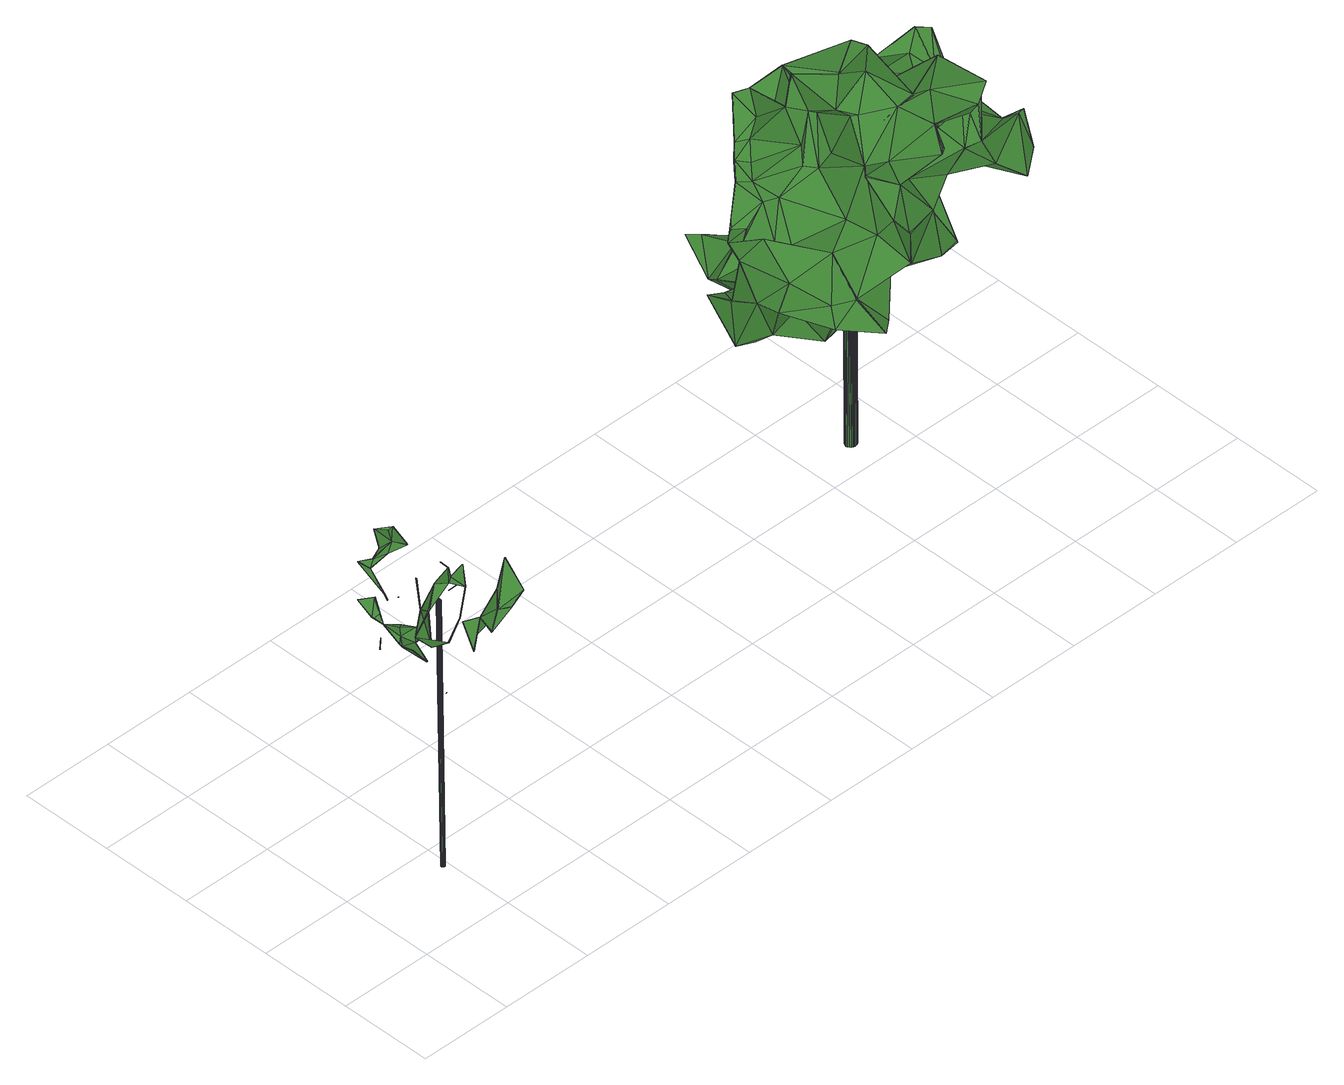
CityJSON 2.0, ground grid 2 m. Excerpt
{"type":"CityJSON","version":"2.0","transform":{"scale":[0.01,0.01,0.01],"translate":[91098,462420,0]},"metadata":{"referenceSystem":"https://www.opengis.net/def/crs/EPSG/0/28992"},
"CityObjects":{
"tree1":{"type":"SolitaryVegetationObject","attributes":{"gtid":90,"crown_width_m":2.27,"crown_median_z":6.13,"trunk_H_m":5.94,"trunk_DBH_m":0.0858,"trunk_radius_m":0.0429,"trunk_base_height_m":0.19,"original_gtid":"91"},"geometry":[{"type":"MultiSurface","lod":"3","boundaries":[[[0,1,2]],[[3,4,5]],[[6,7,8]],[[9,10,11]],[[12,13,14]],[[15,9,13]],[[16,17,18]],[[19,20,21]],[[21,22,19]],[[23,24,25]],[[26,19,27]],[[20,26,27]],[[28,29,30]],[[31,29,28]],[[32,33,34]],[[30,35,28]],[[36,37,38]],[[37,39,40]],[[41,38,42]],[[43,44,45]],[[37,36,46]],[[47,26,20]],[[33,48,49]],[[50,51,52]],[[53,54,55]],[[56,3,57]],[[58,59,60]],[[53,61,62]],[[13,63,5]],[[39,64,65]],[[66,67,68]],[[68,67,69]],[[60,70,58]],[[13,71,14]],[[54,72,73]],[[41,64,39]],[[27,19,74]],[[41,42,64]],[[75,76,32]],[[77,75,32]],[[56,63,3]],[[33,78,28]],[[35,33,28]],[[49,48,79]],[[80,55,73]],[[81,82,83]],[[84,66,20]],[[18,85,86]],[[8,54,53]],[[3,63,87]],[[11,3,87]],[[88,2,89]],[[11,10,83]],[[90,91,34]],[[75,77,92]],[[77,93,92]],[[77,94,93]],[[57,3,5]],[[42,65,64]],[[95,45,96]],[[31,78,76]],[[67,44,43]],[[79,97,98]],[[62,99,53]],[[8,53,99]],[[100,32,101]],[[102,86,18]],[[55,54,73]],[[8,7,54]],[[13,103,14]],[[20,27,104]],[[11,51,50]],[[58,70,105]],[[106,107,14]],[[50,70,73]],[[108,88,109]],[[49,79,98]],[[110,66,111]],[[60,52,82]],[[112,63,56]],[[34,101,32]],[[113,114,115]],[[58,105,59]],[[47,116,26]],[[117,116,47]],[[53,6,8]],[[98,97,90]],[[97,91,90]],[[118,21,119]],[[37,40,120]],[[37,121,39]],[[74,19,22]],[[33,76,78]],[[70,60,82]],[[32,76,33]],[[52,51,83]],[[119,21,68]],[[33,90,34]],[[42,38,120]],[[34,33,35]],[[19,122,20]],[[22,84,74]],[[11,50,72]],[[39,121,123]],[[124,125,54]],[[17,16,102]],[[117,122,126]],[[69,119,68]],[[21,118,22]],[[127,121,37]],[[66,68,20]],[[83,10,72]],[[16,18,86]],[[55,6,53]],[[20,122,47]],[[26,126,122]],[[9,15,10]],[[74,104,27]],[[84,20,104]],[[20,68,21]],[[67,66,110]],[[100,29,128]],[[123,113,129]],[[36,109,46]],[[109,88,46]],[[83,82,52]],[[73,70,82]],[[73,82,80]],[[130,1,0]],[[81,80,82]],[[124,131,107]],[[114,113,132]],[[80,7,55]],[[6,55,7]],[[99,61,8]],[[52,105,70]],[[52,70,50]],[[53,8,61]],[[31,28,78]],[[84,118,111]],[[22,118,84]],[[42,120,65]],[[117,126,116]],[[116,126,26]],[[113,127,89]],[[113,89,132]],[[106,14,103]],[[5,112,57]],[[38,109,36]],[[100,128,133]],[[72,10,3]],[[15,3,10]],[[93,94,133]],[[133,94,134]],[[133,75,92]],[[93,133,92]],[[127,113,121]],[[3,11,72]],[[73,72,50]],[[60,59,52]],[[94,100,134]],[[0,88,130]],[[39,123,41]],[[5,63,112]],[[130,88,123]],[[76,75,128]],[[76,128,31]],[[77,100,94]],[[32,100,77]],[[12,14,107]],[[105,52,59]],[[16,86,102]],[[61,99,62]],[[123,129,130]],[[54,81,83]],[[26,122,19]],[[90,33,98]],[[98,33,49]],[[133,128,75]],[[109,38,108]],[[123,108,41]],[[80,81,7]],[[13,4,103]],[[23,135,24]],[[13,5,4]],[[47,122,117]],[[43,45,69]],[[102,18,17]],[[106,4,12]],[[106,103,4]],[[57,112,56]],[[130,129,113]],[[123,121,113]],[[136,137,138]],[[138,137,139]],[[108,123,88]],[[120,38,140]],[[131,12,107]],[[136,138,139]],[[12,124,106]],[[107,106,124]],[[131,124,54]],[[0,2,88]],[[41,108,38]],[[37,46,127]],[[84,111,66]],[[74,84,104]],[[34,35,101]],[[111,95,141]],[[95,96,141]],[[37,140,38]],[[54,83,72]],[[23,25,135]],[[134,100,133]],[[29,100,30]],[[31,128,29]],[[127,88,89]],[[139,137,136]],[[87,9,11]],[[24,135,25]],[[67,43,69]],[[111,141,110]],[[120,140,37]],[[96,45,141]],[[69,45,95]],[[124,12,125]],[[12,131,125]],[[88,127,46]],[[81,125,131]],[[54,125,81]],[[4,3,15]],[[87,63,15]],[[15,63,4]],[[71,142,13]],[[40,39,120]],[[65,120,39]],[[4,13,12]],[[63,13,4]],[[9,87,142]],[[13,9,142]],[[87,15,142]],[[13,142,15]],[[51,11,83]],[[131,7,81]],[[54,7,131]],[[100,143,30]],[[101,143,100]],[[89,115,114]],[[89,114,132]],[[118,95,111]],[[113,115,1]],[[113,1,130]],[[69,95,119]],[[119,95,118]],[[89,2,1]],[[89,1,115]],[[97,48,91]],[[141,45,44]],[[141,44,110]],[[110,44,67]],[[101,35,143]],[[30,143,35]],[[97,79,48]],[[34,48,33]],[[34,91,48]],[[144,145,146]],[[144,146,147]],[[147,146,148]],[[147,148,149]],[[146,145,150]],[[146,150,148]],[[148,150,151]],[[148,151,149]],[[150,145,152]],[[150,152,151]],[[151,152,153]],[[151,153,149]],[[152,145,154]],[[152,154,153]],[[153,154,155]],[[153,155,149]],[[154,145,156]],[[154,156,155]],[[155,156,157]],[[155,157,149]],[[156,145,158]],[[156,158,157]],[[157,158,159]],[[157,159,149]],[[158,145,160]],[[158,160,159]],[[159,160,161]],[[159,161,149]],[[160,145,162]],[[160,162,161]],[[161,162,163]],[[161,163,149]],[[162,145,164]],[[162,164,163]],[[163,164,165]],[[163,165,149]],[[164,145,166]],[[164,166,165]],[[165,166,167]],[[165,167,149]],[[166,145,168]],[[166,168,167]],[[167,168,169]],[[167,169,149]],[[168,145,170]],[[168,170,169]],[[169,170,171]],[[169,171,149]],[[170,145,172]],[[170,172,171]],[[171,172,173]],[[171,173,149]],[[172,145,174]],[[172,174,173]],[[173,174,175]],[[173,175,149]],[[174,145,176]],[[174,176,175]],[[175,176,177]],[[175,177,149]],[[176,145,178]],[[176,178,177]],[[177,178,179]],[[177,179,149]],[[178,145,180]],[[178,180,179]],[[179,180,181]],[[179,181,149]],[[180,145,182]],[[180,182,181]],[[181,182,183]],[[181,183,149]],[[182,145,184]],[[182,184,183]],[[183,184,185]],[[183,185,149]],[[184,145,186]],[[184,186,185]],[[185,186,187]],[[185,187,149]],[[186,145,188]],[[186,188,187]],[[187,188,189]],[[187,189,149]],[[188,145,190]],[[188,190,189]],[[189,190,191]],[[189,191,149]],[[190,145,192]],[[190,192,191]],[[191,192,193]],[[191,193,149]],[[192,145,144]],[[192,144,193]],[[193,144,147]],[[193,147,149]]]}]},
"tree2":{"type":"SolitaryVegetationObject","attributes":{"gtid":84,"crown_width_m":5.76,"crown_median_z":6.05,"trunk_H_m":5.68,"trunk_DBH_m":0.231,"trunk_radius_m":0.116,"trunk_base_height_m":0.37,"original_gtid":"85"},"geometry":[{"type":"Solid","lod":"3","boundaries":[[[[194,195,196]],[[197,198,199]],[[197,199,200]],[[201,202,203]],[[204,205,206]],[[207,208,209]],[[210,211,212]],[[213,214,215]],[[216,217,218]],[[212,219,220]],[[221,220,219]],[[222,223,224]],[[225,226,227]],[[228,229,230]],[[231,232,233]],[[231,233,234]],[[235,236,237]],[[236,238,237]],[[239,240,241]],[[242,240,239]],[[200,243,244]],[[245,246,247]],[[248,249,210]],[[200,250,251]],[[252,253,254]],[[255,256,257]],[[258,259,260]],[[261,262,263]],[[264,239,256]],[[232,231,265]],[[266,267,241]],[[226,268,269]],[[263,270,261]],[[271,261,270]],[[272,273,274]],[[245,247,275]],[[276,277,278]],[[279,280,281]],[[282,283,284]],[[285,286,287]],[[288,286,285]],[[289,290,291]],[[292,249,248]],[[293,221,294]],[[295,296,297]],[[273,298,299]],[[300,301,302]],[[208,301,300]],[[303,304,305]],[[289,304,303]],[[294,216,293]],[[306,293,216]],[[307,308,309]],[[310,311,312]],[[264,313,242]],[[314,315,225]],[[316,317,298]],[[318,319,320]],[[258,308,307]],[[264,256,255]],[[292,272,201]],[[321,322,283]],[[323,301,324]],[[224,325,326]],[[327,328,329]],[[239,241,267]],[[285,287,330]],[[250,200,331]],[[250,331,244]],[[332,333,334]],[[255,335,336]],[[292,248,337]],[[224,338,310]],[[224,310,339]],[[340,341,342]],[[196,343,344]],[[326,243,224]],[[271,345,261]],[[346,208,207]],[[299,347,274]],[[348,349,281]],[[299,314,347]],[[350,351,352]],[[353,354,355]],[[356,357,358]],[[359,360,338]],[[361,362,363]],[[339,325,224]],[[318,320,266]],[[364,365,303]],[[366,218,217]],[[324,367,368]],[[369,368,367]],[[218,336,370]],[[366,336,218]],[[268,371,372]],[[373,265,234]],[[374,345,330]],[[224,223,338]],[[247,375,275]],[[210,376,377]],[[297,296,378]],[[379,378,296]],[[286,380,287]],[[381,382,383]],[[384,385,386]],[[317,387,299]],[[325,339,312]],[[325,312,321]],[[388,359,389]],[[390,308,329]],[[257,256,239]],[[391,342,392]],[[240,393,318]],[[242,393,240]],[[387,394,358]],[[317,394,387]],[[258,395,255]],[[307,255,395]],[[307,395,258]],[[349,375,279]],[[396,279,375]],[[381,397,382]],[[398,346,209]],[[321,399,400]],[[400,325,321]],[[401,325,400]],[[283,399,321]],[[396,402,279]],[[370,335,218]],[[274,201,272]],[[390,218,335]],[[252,254,403]],[[404,405,406]],[[234,404,406]],[[407,408,409]],[[369,367,410]],[[355,411,412]],[[371,413,414]],[[415,392,342]],[[416,399,283]],[[417,244,397]],[[224,243,222]],[[237,418,373]],[[197,196,419]],[[420,421,422]],[[202,268,423]],[[262,261,374]],[[215,424,425]],[[214,424,215]],[[216,218,390]],[[216,390,306]],[[371,268,226]],[[217,216,378]],[[336,335,370]],[[356,394,270]],[[310,426,339]],[[266,241,427]],[[371,428,429]],[[293,430,221]],[[422,431,432]],[[433,434,435]],[[436,260,259]],[[327,437,438]],[[439,364,303]],[[303,291,439]],[[269,347,225]],[[440,380,441]],[[440,441,425]],[[342,391,340]],[[264,242,239]],[[442,253,443]],[[444,443,253]],[[199,338,445]],[[199,445,200]],[[446,447,350]],[[448,449,373]],[[423,203,202]],[[450,277,295]],[[451,238,236]],[[291,290,452]],[[453,306,390]],[[255,257,258]],[[454,455,319]],[[431,323,456]],[[409,206,416]],[[239,266,320]],[[407,363,457]],[[234,448,373]],[[225,347,314]],[[458,284,283]],[[349,279,281]],[[383,244,459]],[[458,283,322]],[[209,346,207]],[[460,205,461]],[[425,461,205]],[[457,262,462]],[[201,203,292]],[[312,426,310]],[[231,463,265]],[[434,464,435]],[[238,396,246]],[[465,251,250]],[[355,412,353]],[[289,303,466]],[[358,467,387]],[[324,368,311]],[[281,280,468]],[[469,468,280]],[[470,471,472]],[[246,396,247]],[[286,234,406]],[[473,378,379]],[[360,432,431]],[[474,475,476]],[[366,473,336]],[[327,196,344]],[[477,252,478]],[[407,330,204]],[[407,457,330]],[[291,305,289]],[[303,305,291]],[[436,259,350]],[[306,469,293]],[[468,469,306]],[[369,410,479]],[[386,385,480]],[[384,480,385]],[[319,455,320]],[[455,239,320]],[[300,209,208]],[[282,284,290]],[[197,200,194]],[[302,323,431]],[[470,220,471]],[[221,471,220]],[[251,481,200]],[[263,357,482]],[[460,461,391]],[[476,394,483]],[[206,205,400]],[[226,304,371]],[[203,423,484]],[[348,281,485]],[[486,348,485]],[[269,225,227]],[[487,482,357]],[[488,482,487]],[[468,485,281]],[[247,396,375]],[[206,409,408]],[[206,408,204]],[[413,371,489]],[[371,490,489]],[[491,474,483]],[[476,483,474]],[[492,337,248]],[[321,312,284]],[[321,284,458]],[[458,322,321]],[[312,493,284]],[[457,462,330]],[[288,449,448]],[[291,354,353]],[[350,447,494]],[[263,488,270]],[[339,426,312]],[[196,327,438]],[[277,495,295]],[[255,276,264]],[[275,481,496]],[[495,277,276]],[[288,285,334]],[[274,269,201]],[[486,485,306]],[[497,199,389]],[[470,498,492]],[[472,402,451]],[[435,442,443]],[[435,443,433]],[[499,362,500]],[[499,500,282]],[[202,201,269]],[[358,357,467]],[[451,475,501]],[[473,276,336]],[[324,502,367]],[[486,329,503]],[[486,503,349]],[[483,317,504]],[[309,390,335]],[[430,293,469]],[[430,469,280]],[[280,279,430]],[[340,461,425]],[[460,391,392]],[[311,360,456]],[[400,205,401]],[[329,437,327]],[[329,308,437]],[[257,455,454]],[[505,351,259]],[[350,259,351]],[[421,300,302]],[[311,310,360]],[[310,338,360]],[[506,245,275]],[[501,475,474]],[[198,507,388]],[[436,507,198]],[[241,240,427]],[[462,374,330]],[[262,374,462]],[[295,508,484]],[[450,295,484]],[[306,485,468]],[[286,406,215]],[[465,250,244]],[[450,484,509]],[[289,365,489]],[[510,349,503]],[[510,503,329]],[[511,512,513]],[[407,204,408]],[[301,208,514]],[[228,433,515]],[[516,365,464]],[[342,424,415]],[[311,368,312]],[[269,268,202]],[[419,436,198]],[[319,393,398]],[[430,471,221]],[[318,266,427]],[[255,309,335]],[[197,194,196]],[[302,301,323]],[[251,496,481]],[[325,401,326]],[[413,489,365]],[[517,452,290]],[[309,308,390]],[[258,505,259]],[[258,257,505]],[[249,297,210]],[[328,510,329]],[[499,289,362]],[[305,362,289]],[[311,518,324]],[[456,324,518]],[[456,518,311]],[[421,420,447]],[[369,493,368]],[[450,519,277]],[[434,512,429]],[[419,438,436]],[[341,424,342]],[[361,363,407]],[[257,351,505]],[[411,479,412]],[[430,472,471]],[[481,520,344]],[[343,481,344]],[[326,244,243]],[[487,357,356]],[[463,521,265]],[[274,273,299]],[[284,493,290]],[[447,300,421]],[[371,429,372]],[[308,258,437]],[[438,437,258]],[[473,379,495]],[[295,495,379]],[[217,378,366]],[[473,366,378]],[[515,277,519]],[[268,372,509]],[[378,376,297]],[[454,319,398]],[[407,409,361]],[[330,440,204]],[[287,440,330]],[[522,476,475]],[[255,336,276]],[[337,316,272]],[[495,276,473]],[[500,361,409]],[[245,523,246]],[[393,319,318]],[[401,205,460]],[[460,326,401]],[[214,524,392]],[[524,460,392]],[[214,392,415]],[[324,301,502]],[[197,419,198]],[[455,257,239]],[[439,442,364]],[[291,442,439]],[[364,442,435]],[[254,353,403]],[[297,249,508]],[[297,508,295]],[[292,337,272]],[[492,525,337]],[[489,282,289]],[[289,282,290]],[[360,359,432]],[[446,454,209]],[[209,454,398]],[[447,446,209]],[[447,209,300]],[[436,438,260]],[[258,260,438]],[[513,512,434]],[[429,512,450]],[[388,507,494]],[[350,494,507]],[[436,350,507]],[[240,318,427]],[[242,477,393]],[[513,434,433]],[[242,313,477]],[[444,477,313]],[[263,482,488]],[[494,420,388]],[[423,509,484]],[[234,233,404]],[[232,404,233]],[[454,446,352]],[[451,402,238]],[[383,382,244]],[[526,379,296]],[[483,504,498]],[[501,474,491]],[[328,527,510]],[[375,349,527]],[[349,510,527]],[[252,403,346]],[[262,362,305]],[[262,305,263]],[[528,480,384]],[[312,368,493]],[[450,529,519]],[[513,433,530]],[[513,530,228]],[[196,195,343]],[[332,237,373]],[[496,465,275]],[[526,531,295]],[[526,295,379]],[[296,295,531]],[[340,425,424]],[[431,456,360]],[[251,465,496]],[[212,220,470]],[[244,382,397]],[[275,465,506]],[[465,417,506]],[[417,465,244]],[[381,524,214]],[[324,456,323]],[[422,421,302]],[[457,363,262]],[[262,363,362]],[[200,195,194]],[[481,195,200]],[[532,372,429]],[[520,375,344]],[[481,375,520]],[[481,275,375]],[[264,278,313]],[[196,438,419]],[[512,533,534]],[[512,511,533]],[[532,509,372]],[[528,386,480]],[[450,512,535]],[[315,536,226]],[[237,332,235]],[[451,235,332]],[[334,451,332]],[[391,461,340]],[[269,274,347]],[[375,527,344]],[[307,309,255]],[[526,296,531]],[[303,365,466]],[[289,466,365]],[[442,291,353]],[[491,483,498]],[[442,353,254]],[[290,537,517]],[[277,313,278]],[[479,410,538]],[[493,537,290]],[[369,537,493]],[[479,537,369]],[[479,411,537]],[[411,517,537]],[[511,539,533]],[[489,499,282]],[[373,418,265]],[[361,500,362]],[[337,525,316]],[[313,515,444]],[[277,515,313]],[[228,515,229]],[[433,444,515]],[[234,521,231]],[[265,521,234]],[[229,529,540]],[[229,540,535]],[[245,541,418]],[[405,418,541]],[[364,435,464]],[[388,389,198]],[[271,270,476]],[[394,476,270]],[[287,380,440]],[[283,282,416]],[[409,416,500]],[[282,500,416]],[[484,542,203]],[[484,508,542]],[[292,542,249]],[[317,483,394]],[[529,229,519]],[[356,358,394]],[[492,248,212]],[[492,212,470]],[[351,257,454]],[[451,236,235]],[[299,298,317]],[[215,425,441]],[[513,228,230]],[[430,402,472]],[[269,227,226]],[[341,340,424]],[[350,352,446]],[[449,333,373]],[[222,243,223]],[[200,223,243]],[[423,268,509]],[[267,543,239]],[[267,266,543]],[[532,450,509]],[[513,230,511]],[[450,540,529]],[[328,344,527]],[[328,327,344]],[[334,333,288]],[[288,333,449]],[[406,405,215]],[[215,405,213]],[[228,530,433]],[[349,348,486]],[[486,306,453]],[[264,276,278]],[[422,302,431]],[[359,388,432]],[[214,541,381]],[[451,491,472]],[[451,501,491]],[[279,402,430]],[[470,491,498]],[[425,205,204]],[[204,440,425]],[[316,525,504]],[[515,519,229]],[[470,472,491]],[[238,402,396]],[[353,412,538]],[[479,538,412]],[[536,304,226]],[[353,538,403]],[[355,354,452]],[[291,452,354]],[[411,452,517]],[[355,452,411]],[[445,338,223]],[[200,445,223]],[[272,298,273]],[[316,298,272]],[[502,410,367]],[[329,486,453]],[[329,453,390]],[[544,499,545]],[[544,545,371]],[[490,545,489]],[[371,545,490]],[[499,489,545]],[[494,447,420]],[[356,270,488]],[[487,356,488]],[[433,443,444]],[[448,234,288]],[[286,288,234]],[[332,373,333]],[[415,424,214]],[[374,261,345]],[[232,405,404]],[[546,400,399]],[[532,429,450]],[[481,343,195]],[[346,478,252]],[[416,206,546]],[[546,206,400]],[[516,414,413]],[[535,230,229]],[[285,330,345]],[[334,285,345]],[[334,345,271]],[[351,454,352]],[[254,253,442]],[[297,376,210]],[[405,232,418]],[[232,265,418]],[[502,403,538]],[[538,410,502]],[[245,418,237]],[[477,444,253]],[[477,253,252]],[[377,547,210]],[[378,216,376]],[[294,376,216]],[[377,376,294]],[[528,384,386]],[[365,364,464]],[[416,546,399]],[[199,497,338]],[[359,338,497]],[[492,504,525]],[[498,504,492]],[[263,315,357]],[[314,357,315]],[[226,225,315]],[[387,467,299]],[[316,504,317]],[[393,478,398]],[[346,398,478]],[[477,478,393]],[[508,249,542]],[[263,305,315]],[[516,413,365]],[[516,464,414]],[[299,357,314]],[[467,357,299]],[[244,331,200]],[[315,304,536]],[[315,305,304]],[[371,304,544]],[[417,397,506]],[[506,397,381]],[[219,547,221]],[[301,514,502]],[[346,514,208]],[[294,547,377]],[[221,547,294]],[[212,248,210]],[[403,502,514]],[[403,514,346]],[[380,215,441]],[[286,215,380]],[[381,383,459]],[[381,459,524]],[[420,422,432]],[[199,198,389]],[[388,420,432]],[[524,459,460]],[[460,459,326]],[[244,326,459]],[[237,523,245]],[[238,523,237]],[[246,523,238]],[[289,499,304]],[[499,544,304]],[[512,539,535]],[[533,539,534]],[[512,534,539]],[[230,539,511]],[[535,539,230]],[[414,464,428]],[[414,428,371]],[[429,428,434]],[[464,434,428]],[[405,541,213]],[[214,213,541]],[[239,543,266]],[[271,476,522]],[[271,522,334]],[[497,389,359]],[[334,522,451]],[[522,475,451]],[[535,540,450]],[[381,541,506]],[[506,541,245]],[[231,521,463]],[[210,547,211]],[[219,211,547]],[[212,211,219]],[[203,542,292]],[[548,549,550]],[[548,550,551]],[[551,550,552]],[[551,552,553]],[[550,549,554]],[[550,554,552]],[[552,554,555]],[[552,555,553]],[[554,549,556]],[[554,556,555]],[[555,556,557]],[[555,557,553]],[[556,549,558]],[[556,558,557]],[[557,558,559]],[[557,559,553]],[[558,549,560]],[[558,560,559]],[[559,560,561]],[[559,561,553]],[[560,549,562]],[[560,562,561]],[[561,562,563]],[[561,563,553]],[[562,549,564]],[[562,564,563]],[[563,564,565]],[[563,565,553]],[[564,549,566]],[[564,566,565]],[[565,566,567]],[[565,567,553]],[[566,549,568]],[[566,568,567]],[[567,568,569]],[[567,569,553]],[[568,549,570]],[[568,570,569]],[[569,570,571]],[[569,571,553]],[[570,549,572]],[[570,572,571]],[[571,572,573]],[[571,573,553]],[[572,549,574]],[[572,574,573]],[[573,574,575]],[[573,575,553]],[[574,549,576]],[[574,576,575]],[[575,576,577]],[[575,577,553]],[[576,549,578]],[[576,578,577]],[[577,578,579]],[[577,579,553]],[[578,549,580]],[[578,580,579]],[[579,580,581]],[[579,581,553]],[[580,549,582]],[[580,582,581]],[[581,582,583]],[[581,583,553]],[[582,549,584]],[[582,584,583]],[[583,584,585]],[[583,585,553]],[[584,549,586]],[[584,586,585]],[[585,586,587]],[[585,587,553]],[[586,549,588]],[[586,588,587]],[[587,588,589]],[[587,589,553]],[[588,549,590]],[[588,590,589]],[[589,590,591]],[[589,591,553]],[[590,549,592]],[[590,592,591]],[[591,592,593]],[[591,593,553]],[[592,549,594]],[[592,594,593]],[[593,594,595]],[[593,595,553]],[[594,549,596]],[[594,596,595]],[[595,596,597]],[[595,597,553]],[[596,549,548]],[[596,548,597]],[[597,548,551]],[[597,551,553]]]]}]}
},
"vertices":[
[230,115,512],[231,116,512],[231,115,512],[152,169,623],[130,119,580],[152,169,622],[249,158,640],[217,123,666],[248,158,640],[137,133,650],[138,134,650],[162,146,690],[148,96,594],[100,130,613],[130,118,580],[137,134,649],[88,205,573],[88,204,573],[61,178,580],[108,251,694],[108,251,693],[148,247,708],[120,255,707],[182,134,434],[181,134,434],[180,134,434],[102,211,665],[90,264,712],[211,278,487],[233,230,485],[233,230,484],[215,245,499],[171,243,487],[172,284,508],[172,284,507],[211,278,486],[241,80,572],[291,82,598],[264,89,605],[296,125,611],[321,83,619],[296,124,612],[325,134,661],[200,287,715],[199,288,715],[199,287,716],[241,81,571],[103,211,664],[162,302,520],[179,311,550],[162,146,692],[162,145,691],[172,120,737],[248,159,640],[216,123,666],[228,142,699],[177,206,658],[177,205,658],[159,126,755],[159,126,754],[173,120,737],[234,181,612],[232,181,612],[151,169,623],[325,135,661],[326,134,661],[147,269,706],[189,289,710],[148,248,708],[182,232,717],[173,121,737],[99,129,613],[185,134,687],[192,136,695],[91,264,713],[152,214,510],[180,248,496],[151,214,509],[198,269,493],[158,333,543],[228,141,699],[216,122,666],[192,135,695],[185,132,687],[120,257,707],[61,177,580],[60,178,580],[137,135,650],[255,125,570],[267,144,512],[161,302,520],[161,302,519],[150,187,520],[149,187,520],[176,178,482],[158,248,729],[189,289,712],[157,332,543],[177,311,550],[233,180,612],[192,223,489],[198,269,491],[88,205,574],[130,119,579],[91,265,712],[159,127,754],[148,95,593],[148,94,594],[264,91,605],[241,82,572],[170,306,715],[147,269,708],[177,207,658],[267,145,513],[316,152,526],[267,145,511],[98,198,659],[99,198,658],[158,247,729],[180,232,717],[321,83,620],[275,116,561],[103,211,665],[256,126,570],[185,105,622],[185,105,623],[99,198,660],[275,115,561],[192,224,490],[236,148,558],[235,148,558],[185,104,623],[316,151,526],[177,178,482],[178,178,482],[181,134,435],[87,159,697],[88,159,696],[87,159,696],[87,158,696],[291,82,600],[170,305,716],[100,130,614],[214,245,498],[194,152,19],[190,152,19],[194,153,19],[204,173,613],[204,174,613],[200,173,613],[194,154,19],[204,176,613],[193,155,19],[203,176,613],[192,156,19],[202,177,613],[191,156,19],[201,178,613],[190,156,19],[200,178,613],[189,156,19],[199,177,613],[188,156,19],[198,177,613],[187,155,19],[197,176,613],[186,154,19],[196,175,613],[186,153,19],[196,174,613],[186,152,19],[196,173,613],[186,151,19],[196,172,613],[186,150,19],[196,171,613],[187,149,19],[197,170,613],[188,148,19],[198,170,613],[189,148,19],[199,169,613],[190,148,19],[200,169,613],[191,148,19],[201,169,613],[192,148,19],[202,170,613],[193,149,19],[203,170,613],[194,150,19],[204,171,613],[194,151,19],[204,172,613],
[1499,426,459],[1486,420,508],[1464,399,468],[1523,425,437],[1532,439,391],[1591,448,450],[1592,392,506],[1361,612,712],[1401,595,721],[1369,583,694],[1699,413,782],[1701,371,670],[1725,446,762],[1561,741,425],[1585,725,418],[1536,661,406],[1247,508,642],[1269,488,644],[1315,495,673],[1610,287,747],[1676,277,679],[1639,275,755],[1211,403,557],[1219,476,512],[1199,444,440],[1231,459,650],[1271,420,650],[1224,401,699],[1687,468,562],[1638,512,529],[1710,456,547],[1491,625,804],[1507,566,720],[1455,573,746],[1488,584,418],[1432,560,431],[1475,525,422],[1555,360,859],[1600,344,767],[1574,337,872],[1523,274,862],[1385,306,806],[1383,306,805],[1436,273,775],[1410,263,715],[1341,658,381],[1397,733,405],[1377,752,405],[1405,656,427],[1646,413,591],[1646,411,593],[1499,254,691],[1401,210,721],[1423,230,628],[1308,556,687],[1309,558,685],[1582,302,534],[1583,301,532],[1480,703,538],[1480,701,540],[1549,747,575],[1324,514,463],[1332,626,402],[1373,600,357],[1401,496,385],[1447,514,389],[1420,476,393],[1566,487,891],[1590,490,808],[1556,518,890],[1332,626,404],[1510,355,752],[1411,729,397],[1377,751,403],[1480,560,718],[1411,608,744],[1485,477,878],[1496,420,914],[1359,611,714],[1398,654,778],[1398,656,778],[1509,243,586],[1324,515,464],[1393,560,521],[1384,588,440],[1332,275,573],[1330,274,572],[1356,226,508],[1707,594,707],[1724,555,669],[1750,569,640],[1574,338,874],[1649,294,823],[1682,307,848],[1523,274,864],[1690,620,683],[1692,621,683],[1566,676,690],[1335,588,700],[1235,347,622],[1198,434,644],[1380,484,576],[1292,467,641],[1269,488,642],[1409,607,745],[1419,633,791],[1620,637,411],[1621,637,413],[1716,609,414],[1566,674,690],[1595,567,772],[1595,568,774],[1218,356,559],[1317,428,473],[1363,388,390],[1288,428,463],[1767,509,481],[1717,524,454],[1751,519,525],[1408,624,490],[1491,625,806],[1492,625,805],[1380,594,720],[1402,527,821],[1416,718,400],[1432,693,404],[1416,718,398],[1774,511,624],[1808,558,649],[1717,610,415],[1655,589,433],[1711,455,548],[1698,416,602],[1375,390,400],[1405,326,490],[1362,386,389],[1657,404,864],[1575,400,540],[1466,332,776],[1522,274,863],[1508,352,866],[1238,434,433],[1239,530,471],[1335,586,702],[1696,494,455],[1801,488,488],[1765,298,741],[1764,297,740],[1785,293,643],[1486,413,526],[1444,349,481],[1555,362,861],[1549,693,438],[1420,635,789],[1357,227,507],[1393,258,498],[1516,575,389],[1432,558,406],[1488,584,416],[1571,726,575],[1646,703,614],[1658,712,617],[1442,488,811],[1491,624,805],[1421,508,816],[1678,494,367],[1718,524,452],[1727,531,810],[1647,555,772],[1694,513,781],[1558,648,628],[1577,639,611],[1226,544,482],[1615,586,525],[1649,538,546],[1637,610,560],[1200,444,439],[1554,512,675],[1470,476,672],[1508,241,822],[1574,377,835],[1438,299,559],[1231,459,648],[1211,477,651],[1221,476,513],[1313,462,489],[1667,305,832],[1585,306,690],[1559,412,633],[1606,407,718],[1381,408,477],[1396,449,483],[1367,419,604],[1404,527,821],[1634,483,355],[1634,482,357],[1258,412,450],[1784,295,642],[1736,260,625],[1432,693,406],[1421,532,884],[1364,464,484],[1422,232,628],[1532,372,642],[1477,654,413],[1691,498,648],[1714,439,638],[1700,417,603],[1402,296,666],[1502,685,536],[1633,317,813],[1609,287,749],[1637,301,805],[1700,453,775],[1712,439,772],[1750,513,806],[1612,659,560],[1681,725,622],[1658,712,615],[1631,515,632],[1605,506,606],[1736,258,626],[1714,495,774],[1557,336,541],[1492,308,734],[1509,449,409],[1651,507,391],[1631,605,413],[1684,576,419],[1429,559,703],[1754,299,736],[1736,321,721],[1779,508,487],[1412,728,399],[1580,504,594],[1495,515,571],[1311,316,667],[1712,585,415],[1678,496,367],[1486,649,520],[1537,582,555],[1551,612,591],[1469,493,393],[1364,387,389],[1421,474,393],[1565,675,690],[1654,367,784],[1639,302,804],[1544,678,598],[1500,683,538],[1441,686,539],[1592,449,452],[1524,621,395],[1602,610,412],[1514,242,832],[1512,243,833],[1415,528,567],[1422,347,782],[1682,709,627],[1310,407,479],[1477,652,411],[1419,689,400],[1711,586,417],[1672,477,769],[1807,559,649],[1684,336,661],[1713,319,648],[1738,322,721],[1596,478,792],[1498,382,816],[1553,611,591],[1578,274,560],[1647,673,600],[1432,589,759],[1285,281,525],[1288,295,571],[1336,475,683],[1292,399,646],[1391,363,668],[1250,524,485],[1440,486,811],[1449,411,843],[1427,426,861],[1442,688,537],[1471,684,528],[1648,674,598],[1438,368,569],[1558,336,539],[1569,496,813],[1425,492,820],[1382,539,681],[1286,282,524],[1326,315,522],[1513,512,755],[1531,492,863],[1660,544,652],[1644,488,656],[1407,448,725],[1331,537,685],[1699,541,586],[1576,539,437],[1331,511,481],[1577,272,559],[1651,505,392],[1387,468,730],[1648,555,770],[1728,533,809],[1445,455,733],[1573,634,495],[1372,340,497],[1410,495,748],[1425,533,393],[1533,318,660],[1548,478,399],[1331,537,683],[1436,530,693],[1393,326,492],[1537,506,487],[1494,514,569],[1538,547,519],[1563,668,450],[1410,623,489],[1636,608,562],[1683,709,626],[1684,576,421],[1395,559,520],[1459,350,568],[1509,351,864],[1457,400,847],[1400,212,723],[1662,301,669],[1357,568,695],[1264,403,569],[1413,310,494],[1361,378,600],[1394,558,520],[1541,594,419],[1317,448,632],[1422,507,575],[1520,446,519],[1495,502,572],[1398,450,482],[1594,567,773],[1667,681,615],[1593,705,575],[1484,422,508],[1377,470,483],[1584,305,692],[1357,569,693],[1396,733,403],[1595,566,772],[1626,471,741],[1684,454,660],[1212,476,652],[1502,452,37],[1490,452,37],[1501,455,37],[1519,472,604],[1518,475,604],[1507,472,605],[1500,458,37],[1517,478,604],[1498,460,36],[1515,480,604],[1495,462,36],[1513,482,604],[1493,463,37],[1510,483,604],[1490,464,37],[1507,484,604],[1487,463,37],[1504,483,604],[1484,462,37],[1501,482,604],[1482,460,37],[1499,480,605],[1480,457,37],[1497,477,605],[1479,455,37],[1496,475,605],[1478,452,37],[1496,472,605],[1479,449,37],[1496,469,605],[1480,446,38],[1497,466,605],[1482,443,38],[1499,464,605],[1485,442,38],[1502,462,605],[1487,441,37],[1505,461,605],[1490,440,37],[1508,460,605],[1493,441,37],[1511,461,605],[1496,442,37],[1513,462,605],[1499,444,37],[1516,464,605],[1500,447,37],[1518,466,605],[1501,449,37],[1519,469,604]
]}
